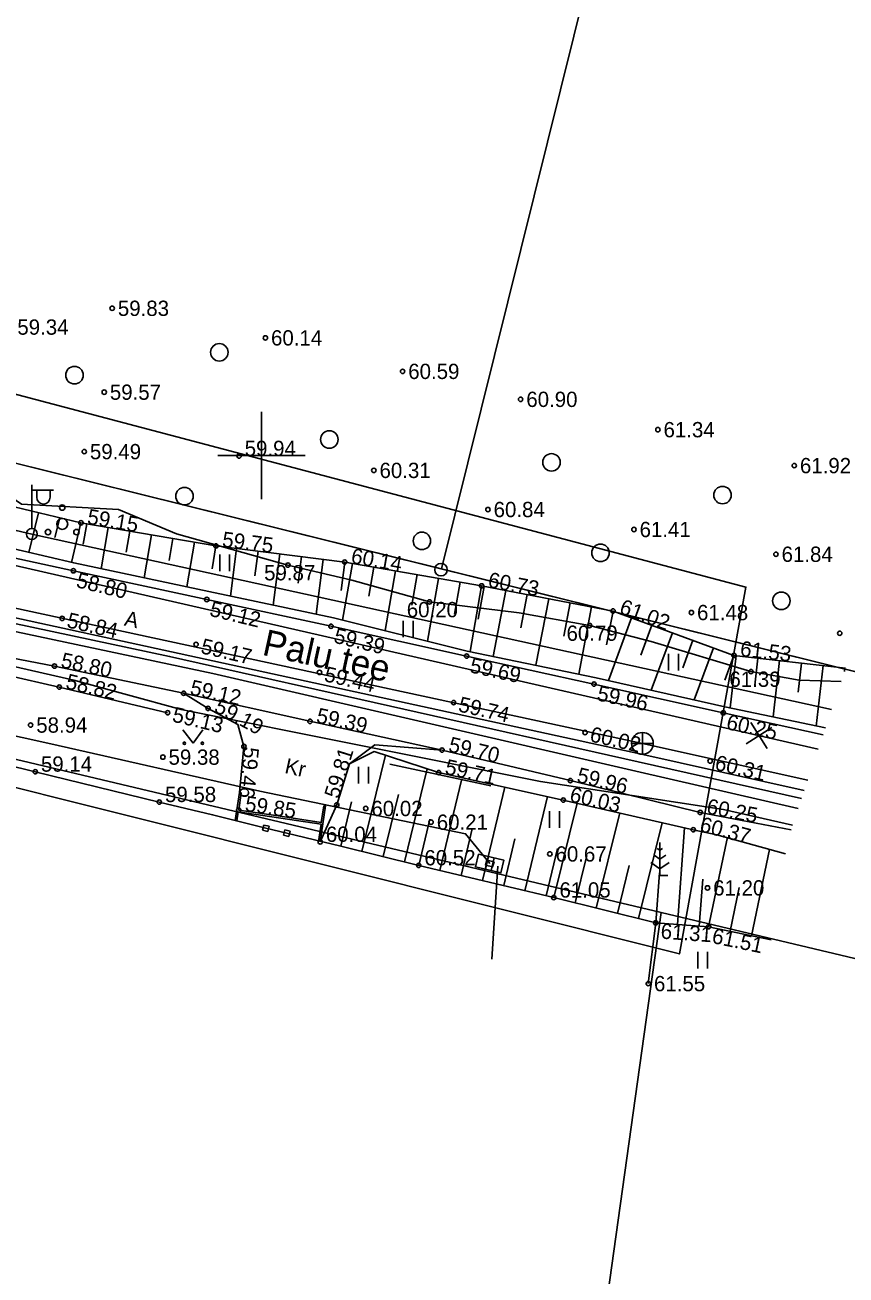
# Model space of a CAD drawing. Extents: x 640382 to 641045, y 6456422 to 6456709.
# Drawn here: x 640639.2 to 640676.8, y 6456562.5 to 6456619.7 of the extents above; entities that cross this region are included whole.
import ezdxf

# ---------------------------------------------------------------- set-up
doc = ezdxf.new("R2010")
doc.units = 0
for name, color, linetype in [('AED', 7, 'Continuous'), ('ELRAJATIS', 7, 'Continuous'), ('ELRAJATISMP', 7, 'Continuous'), ('HALJASTUS', 7, 'Continuous'), ('KKAEV', 7, 'Continuous'), ('KORGUS-EH2000', 7, 'Continuous'), ('KPKAABEL', 7, 'Continuous'), ('KTRASS', 7, 'Continuous'), ('MOOTPIIR', 7, 'Continuous'), ('MPKAABEL', 7, 'Continuous'), ('MPOHULIIN', 7, 'Continuous'), ('PIIR', 7, 'Continuous'), ('PIIRIMLEITUD', 7, 'Continuous'), ('POST', 7, 'Continuous'), ('PUU', 7, 'Continuous'), ('RELJEEF', 7, 'Continuous'), ('TEE', 7, 'Continuous'), ('VORK', 7, 'Continuous'), ('VTRASS', 7, 'Continuous')]:
    doc.layers.add(name, color=color, linetype=linetype)

msp = doc.modelspace()

# ---------------------------------------------------------------- linework, layer by layer
at = {"layer": 'AED'}
for p, q in [((640650.101, 6456583.087), (640650.042, 6456582.844)), ((640650.042, 6456582.844), (640650.285, 6456582.785)), ((640650.101, 6456583.087), (640650.344, 6456583.028)), ((640650.193, 6456582.936), (640651.156, 6456582.717)), ((640650.344, 6456583.028), (640650.285, 6456582.785)), ((640651.064, 6456582.868), (640651.005, 6456582.625)), ((640651.064, 6456582.868), (640651.307, 6456582.809)), ((640651.307, 6456582.809), (640651.248, 6456582.566)), ((640651.005, 6456582.625), (640651.248, 6456582.566))]:
    msp.add_line(p, q, dxfattribs=at)
for points in [[(640650.193, 6456582.936), (640647.759, 6456583.556), (640645.318, 6456584.137), (640639.638, 6456585.528), (640634.125, 6456586.878), (640632.034, 6456587.353)], [(640667.704, 6456575.828), (640668.044, 6456578.608), (640663.377, 6456579.765), (640657.193, 6456581.24), (640653.621, 6456582.115), (640651.156, 6456582.717)]]:
    msp.add_lwpolyline(points, dxfattribs=at)
at = {"layer": 'ELRAJATIS'}
msp.add_lwpolyline([(640660.319, 6456581.478), (640660.641, 6456581.4), (640660.577, 6456581.171), (640660.247, 6456581.25)], close=True, dxfattribs=at)
at = {"layer": 'ELRAJATISMP'}
for p, q in [((640660.384, 6456581.646), (640660.243, 6456581.066)), ((640660.648, 6456581.582), (640660.507, 6456581.002))]:
    msp.add_line(p, q, dxfattribs=at)
msp.add_lwpolyline([(640659.936, 6456581.755), (640661.097, 6456581.473), (640660.956, 6456580.893), (640659.795, 6456581.175)], close=True, dxfattribs=at)
at = {"layer": 'HALJASTUS'}
for p, q in [((640648.081, 6456595.462), (640648.081, 6456594.701)), ((640648.536, 6456595.462), (640648.536, 6456594.701)), ((640656.486, 6456592.44), (640656.486, 6456591.679)), ((640656.941, 6456592.44), (640656.941, 6456591.679)), ((640668.624, 6456590.929), (640668.624, 6456590.167)), ((640669.079, 6456590.929), (640669.079, 6456590.167)), ((640646.402, 6456587.439), (640646.865, 6456586.832)), ((640646.865, 6456586.832), (640647.311, 6456587.439)), ((640654.435, 6456585.748), (640654.435, 6456584.987)), ((640654.89, 6456585.748), (640654.89, 6456584.987)), ((640663.183, 6456583.724), (640663.183, 6456582.963)), ((640663.638, 6456583.724), (640663.638, 6456582.963)), ((640669.964, 6456577.281), (640669.964, 6456576.519)), ((640670.419, 6456577.281), (640670.419, 6456576.519))]:
    msp.add_line(p, q, dxfattribs=at)
msp.add_lwpolyline([(640609.971, 6456604.194), (640612.099, 6456604.695), (640613.775, 6456605.706), (640616.317, 6456607.195), (640620.03, 6456604.895), (640623.728, 6456604.269), (640628.193, 6456602.977), (640633.397, 6456599.834), (640636.308, 6456599.625), (640639.01, 6456597.769), (640643.448, 6456597.524), (640646.112, 6456596.412), (640651.203, 6456594.985), (640654.133, 6456594.289), (640657.686, 6456593.296), (640661.797, 6456592.794), (640665.015, 6456592.218), (640667.828, 6456591.489), (640672.401, 6456590.111), (640674.61, 6456589.719), (640676.528, 6456589.66)], dxfattribs=at)
for centre, radius in [((640648.064, 6456604.724), 0.4), ((640641.433, 6456603.677), 0.4), ((640653.1, 6456600.733), 0.4), ((640663.272, 6456599.685), 0.4), ((640646.469, 6456598.138), 0.4), ((640671.101, 6456598.188), 0.4), ((640657.339, 6456596.092), 0.4), ((640665.516, 6456595.544), 0.4), ((640673.793, 6456593.348), 0.4), ((640646.464, 6456586.832), 0.055), ((640647.293, 6456586.832), 0.055)]:
    msp.add_circle(centre, radius, dxfattribs=at)
at = {"layer": 'KKAEV'}
for p, q in [((640667.433, 6456586.324), (640667.433, 6456587.324)), ((640666.933, 6456586.824), (640667.933, 6456586.824))]:
    msp.add_line(p, q, dxfattribs=at)
msp.add_circle((640667.433, 6456586.824), 0.5, dxfattribs=at)
at = {"layer": 'KORGUS-EH2000'}
for centre in [(640643.16, 6456606.738), (640650.172, 6456605.385), (640656.454, 6456603.851), (640642.794, 6456602.9), (640661.859, 6456602.571), (640668.141, 6456601.183), (640641.881, 6456600.178), (640648.967, 6456599.977), (640655.139, 6456599.319), (640674.386, 6456599.538), (640660.362, 6456597.528), (640641.729, 6456596.918), (640667.045, 6456596.614), (640647.911, 6456595.86), (640673.546, 6456595.481), (640641.383, 6456594.723), (640651.203, 6456594.985), (640653.805, 6456595.122), (640660.072, 6456594.034), (640647.492, 6456593.409), (640657.686, 6456593.296), (640666.09, 6456592.883), (640640.869, 6456592.544), (640669.675, 6456592.813), (640653.178, 6456592.182), (640665.015, 6456592.218), (640676.468, 6456591.863), (640647.002, 6456591.356), (640659.386, 6456590.821), (640671.623, 6456590.852), (640640.518, 6456590.361), (640652.651, 6456590.074), (640672.401, 6456590.111), (640665.214, 6456589.539), (640640.74, 6456589.402), (640646.432, 6456589.12), (640647.549, 6456588.425), (640658.792, 6456588.692), (640645.699, 6456588.228), (640652.216, 6456587.833), (640671.133, 6456588.223), (640639.424, 6456587.663), (640664.809, 6456587.321), (640649.192, 6456586.682), (640645.48, 6456586.194), (640658.262, 6456586.518), (640670.534, 6456586.017), (640639.638, 6456585.528), (640658.104, 6456585.486), (640664.139, 6456585.12), (640645.318, 6456584.137), (640648.953, 6456583.772), (640653.443, 6456584.008), (640654.768, 6456583.844), (640663.811, 6456584.227), (640657.759, 6456583.217), (640670.08, 6456583.667), (640669.762, 6456582.871), (640652.683, 6456582.314), (640663.196, 6456581.763), (640657.193, 6456581.24), (640663.377, 6456579.765), (640670.413, 6456580.21), (640668.044, 6456578.608), (640670.467, 6456578.431), (640667.704, 6456575.828)]:
    msp.add_circle(centre, 0.1, dxfattribs=at)
at = {"layer": 'KPKAABEL'}
msp.add_lwpolyline([(640674.31, 6456583.079), (640671.15, 6456583.79), (640666.966, 6456584.436), (640662.769, 6456585.085), (640646.32, 6456588.38), (640641.403, 6456589.723), (640625.485, 6456593.349), (640610.734, 6456596.514), (640609.01, 6456596.884), (640608.32, 6456596.997)], dxfattribs=at)
at = {"layer": 'KTRASS'}
for p, q in [((640667.433, 6456586.824), (640635.169, 6456593.78)), ((640672.181, 6456586.81), (640673.366, 6456587.555)), ((640672.401, 6456587.775), (640673.146, 6456586.59)), ((640675.004, 6456585.138), (640667.433, 6456586.824))]:
    msp.add_line(p, q, dxfattribs=at)
for points in [[(640675.484, 6456586.563), (640663.792, 6456589.234), (640636.906, 6456595.376), (640609.332, 6456601.407)], [(640674.72, 6456584.296), (640667.237, 6456585.979), (640645.789, 6456590.801), (640619.848, 6456596.327), (640611.092, 6456598.181), (640608.707, 6456598.686)], [(640674.566, 6456583.837), (640667.138, 6456585.549), (640647.77, 6456590.015), (640618.267, 6456596.284), (640611.335, 6456597.743), (640608.622, 6456598.315)]]:
    msp.add_lwpolyline(points, dxfattribs=at)
at = {"layer": 'MOOTPIIR'}
msp.add_lwpolyline([(640614.097, 6456609.302), (640610.748, 6456591.805), (640669.13, 6456577.187), (640672.171, 6456593.98)], close=True, dxfattribs=at)
at = {"layer": 'MPKAABEL'}
msp.add_line((640660.811, 6456581.203), (640660.534, 6456576.945), dxfattribs=at)
msp.add_lwpolyline([(640660.446, 6456581.324), (640659.338, 6456582.69), (640649.918, 6456584.641), (640640.344, 6456586.809), (640630.734, 6456588.917), (640620.843, 6456591.137), (640611.173, 6456593.529), (640607.691, 6456594.255)], dxfattribs=at)
at = {"layer": 'MPOHULIIN'}
msp.add_lwpolyline([(640609.78, 6456603.359), (640639.481, 6456596.407), (640676.096, 6456588.379)], dxfattribs=at)
at = {"layer": 'PIIR'}
for points in [[(640622.67, 6456603.63), (640646.38, 6456698.94), (640666.54, 6456709.36), (640683.52, 6456705.18), (640685.76, 6456688.96), (640681.87, 6456689.95), (640658.23, 6456594.81)], [(640658.23, 6456594.81), (640681.87, 6456689.95), (640685.76, 6456688.96), (640689.21, 6456664.09), (640700.18, 6456584.39)], [(640575.55, 6456580.27), (640578.52, 6456600.38), (640668.29, 6456579.08), (640652.17, 6456463.69), (640565.96, 6456510.3), (640569.33, 6456534.16), (640572.56, 6456557.43)], [(640652.17, 6456463.69), (640668.29, 6456579.08), (640737.44, 6456562.66), (640733.65, 6456426.86), (640728.59, 6456422.41)]]:
    msp.add_lwpolyline(points, close=True, dxfattribs=at)
for points in [[(640561.79, 6456618.76), (640569.58, 6456616.83), (640581.8, 6456613.78), (640700.18, 6456584.39), (640739.08, 6456574.26), (640777, 6456565.36)], [(640903.04, 6456511.09), (640737.44, 6456562.66), (640668.29, 6456579.08), (640578.52, 6456600.38), (640556.84, 6456605.53)]]:
    msp.add_lwpolyline(points, dxfattribs=at)
at = {"layer": 'PIIRIMLEITUD'}
msp.add_circle((640658.212, 6456594.774), 0.285, dxfattribs=at)
at = {"layer": 'POST'}
for p, q in [((640639.481, 6456596.657), (640639.481, 6456598.657)), ((640639.481, 6456598.407), (640640.481, 6456598.407)), ((640639.707, 6456598.086), (640639.707, 6456598.407)), ((640640.32, 6456598.086), (640640.32, 6456598.407)), ((640639.481, 6456596.407), (640639.481, 6456596.407))]:
    msp.add_line(p, q, dxfattribs=at)
msp.add_circle((640639.481, 6456596.407), 0.25, dxfattribs=at)
msp.add_arc((640640.014, 6456598.086), 0.306, 180, 0, dxfattribs=at)
at = {"layer": 'PUU'}
for p, q in [((640668.237, 6456582.281), (640668.237, 6456580.781)), ((640668.237, 6456581.531), (640667.97, 6456581.709)), ((640668.237, 6456581.931), (640668.113, 6456582.014)), ((640668.361, 6456582.014), (640668.237, 6456581.931)), ((640668.504, 6456581.709), (640668.237, 6456581.531)), ((640667.813, 6456581.37), (640668.237, 6456581.088)), ((640668.237, 6456581.088), (640668.661, 6456581.37)), ((640668.597, 6456580.781), (640668.237, 6456580.781))]:
    msp.add_line(p, q, dxfattribs=at)
for centre, radius in [((640640.874, 6456597.618), 0.125), ((640640.874, 6456596.868), 0.25), ((640640.224, 6456596.493), 0.125), ((640641.524, 6456596.493), 0.125)]:
    msp.add_circle(centre, radius, dxfattribs=at)
at = {"layer": 'RELJEEF'}
for p, q in [((640639.783, 6456597.381), (640639.35, 6456595.559)), ((640640.756, 6456597.15), (640640.54, 6456596.241)), ((640641.729, 6456596.918), (640641.297, 6456595.105)), ((640641.997, 6456596.872), (640641.839, 6456595.947)), ((640642.983, 6456596.703), (640642.659, 6456594.815)), ((640643.968, 6456596.535), (640643.803, 6456595.571)), ((640644.954, 6456596.366), (640644.618, 6456594.401)), ((640645.94, 6456596.197), (640645.768, 6456595.196)), ((640646.925, 6456596.029), (640646.576, 6456593.987)), ((640647.911, 6456595.86), (640647.733, 6456594.82)), ((640648.844, 6456595.743), (640648.571, 6456593.566)), ((640649.836, 6456595.619), (640649.695, 6456594.489)), ((640650.828, 6456595.495), (640650.535, 6456593.154)), ((640651.82, 6456595.37), (640651.669, 6456594.159)), ((640652.813, 6456595.246), (640652.499, 6456592.741)), ((640653.805, 6456595.122), (640653.643, 6456593.824)), ((640654.16, 6456595.06), (640653.711, 6456592.47)), ((640655.146, 6456594.889), (640654.915, 6456593.558)), ((640656.131, 6456594.718), (640655.657, 6456591.986)), ((640657.116, 6456594.547), (640656.873, 6456593.145)), ((640658.101, 6456594.376), (640657.602, 6456591.501)), ((640659.087, 6456594.205), (640658.831, 6456592.732)), ((640660.072, 6456594.034), (640659.549, 6456591.023)), ((640660.197, 6456594.01), (640659.91, 6456592.509)), ((640661.179, 6456593.822), (640660.602, 6456590.805)), ((640662.161, 6456593.634), (640661.871, 6456592.118)), ((640663.143, 6456593.447), (640662.561, 6456590.399)), ((640664.126, 6456593.259), (640663.833, 6456591.727)), ((640665.108, 6456593.071), (640664.519, 6456589.993)), ((640666.09, 6456592.883), (640665.794, 6456591.335)), ((640666.929, 6456592.575), (640665.875, 6456589.702)), ((640667.868, 6456592.23), (640667.363, 6456590.855)), ((640668.807, 6456591.886), (640667.842, 6456589.258)), ((640669.745, 6456591.541), (640669.286, 6456590.289)), ((640670.684, 6456591.197), (640669.81, 6456588.814)), ((640671.623, 6456590.852), (640671.208, 6456589.722)), ((640671.73, 6456590.84), (640671.457, 6456588.446)), ((640672.723, 6456590.727), (640672.581, 6456589.483)), ((640673.717, 6456590.613), (640673.422, 6456588.032)), ((640674.71, 6456590.5), (640674.558, 6456589.162)), ((640675.704, 6456590.387), (640675.388, 6456587.618)), ((640676.697, 6456590.273), (640676.678, 6456590.107)), ((640654.592, 6456581.877), (640655.67, 6456586.277)), ((640656.535, 6456581.401), (640657.577, 6456585.657)), ((640658.166, 6456581.008), (640659.152, 6456585.145)), ((640655.564, 6456581.639), (640656.261, 6456584.488)), ((640660.111, 6456580.544), (640661.131, 6456584.818)), ((640662.057, 6456580.08), (640663.084, 6456584.387)), ((640653.621, 6456582.115), (640654.119, 6456584.149)), ((640663.377, 6456579.765), (640664.447, 6456584.082)), ((640657.193, 6456581.24), (640657.696, 6456583.348)), ((640665.318, 6456579.284), (640666.398, 6456583.638)), ((640659.138, 6456580.776), (640659.646, 6456582.905)), ((640667.259, 6456578.802), (640668.345, 6456583.182)), ((640669.041, 6456578.535), (640669.364, 6456582.958)), ((640661.084, 6456580.312), (640661.596, 6456582.457)), ((640670.467, 6456578.431), (640671.328, 6456582.527)), ((640663.029, 6456579.848), (640663.545, 6456582.009)), ((640664.348, 6456579.524), (640664.885, 6456581.692)), ((640672.424, 6456578.02), (640673.256, 6456581.974)), ((640666.289, 6456579.043), (640666.831, 6456581.229)), ((640668.044, 6456578.608), (640668.211, 6456580.891)), ((640670.039, 6456578.462), (640670.195, 6456580.602)), ((640671.446, 6456578.225), (640671.867, 6456580.232))]:
    msp.add_line(p, q, dxfattribs=at)
for points in [[(640676.733, 6456590.269), (640671.623, 6456590.852), (640666.09, 6456592.883), (640660.072, 6456594.034), (640653.805, 6456595.122), (640647.911, 6456595.86), (640641.729, 6456596.918), (640635.987, 6456598.285), (640630.332, 6456599.459), (640624.433, 6456600.582), (640618.893, 6456602.018), (640613.143, 6456603.323), (640609.896, 6456603.866)], [(640609.529, 6456602.268), (640612.635, 6456601.564), (640618.425, 6456600.274), (640624.182, 6456598.858), (640629.845, 6456597.684), (640635.507, 6456596.455), (640641.401, 6456595.081), (640647.589, 6456593.773), (640653.291, 6456592.574), (640659.413, 6456591.051), (640665.313, 6456589.829), (640671.204, 6456588.499), (640675.81, 6456587.529)], [(640673.987, 6456581.774), (640670.842, 6456582.634), (640669.762, 6456582.871), (640663.811, 6456584.227), (640658.104, 6456585.486), (640655.152, 6456586.446), (640654.032, 6456585.894)], [(640668.044, 6456578.608), (640670.467, 6456578.431), (640673.332, 6456577.829)]]:
    msp.add_lwpolyline(points, dxfattribs=at)
at = {"layer": 'TEE'}
msp.add_line((640660.495, 6456584.883), (640655.87, 6456585.875), dxfattribs=at)
for points in [[(640609.434, 6456601.853), (640612.503, 6456601.172), (640618.302, 6456599.719), (640624.102, 6456598.535), (640629.766, 6456597.21), (640635.411, 6456596.017), (640641.383, 6456594.723), (640647.492, 6456593.409), (640653.178, 6456592.182), (640659.386, 6456590.821), (640665.214, 6456589.539), (640671.133, 6456588.223), (640675.706, 6456587.222)], [(640674.237, 6456582.862), (640670.08, 6456583.667), (640664.139, 6456585.12), (640658.262, 6456586.518), (640652.216, 6456587.833), (640646.432, 6456589.12), (640640.518, 6456590.361), (640634.551, 6456591.498), (640628.935, 6456592.922), (640623.174, 6456594.227), (640617.512, 6456595.277), (640611.319, 6456596.572), (640608.374, 6456597.232)], [(640645.699, 6456588.228), (640640.74, 6456589.402), (640635.92, 6456590.492)], [(640648.985, 6456584.576), (640649.192, 6456586.682), (640648.911, 6456587.689), (640647.549, 6456588.425), (640646.432, 6456589.12)], [(640652.683, 6456582.314), (640653.443, 6456584.008), (640654.032, 6456585.894), (640655.188, 6456586.759), (640658.262, 6456586.518)], [(640648.794, 6456583.289), (640648.985, 6456584.576), (640649.062, 6456584.566), (640648.953, 6456583.772), (640650.758, 6456583.502), (640652.734, 6456583.2), (640652.85, 6456583.963), (640652.926, 6456583.96), (640652.683, 6456582.314)], [(640648.87, 6456583.278), (640648.932, 6456583.697), (640652.725, 6456583.123), (640652.607, 6456582.325)]]:
    msp.add_lwpolyline(points, dxfattribs=at)
at = {"layer": 'VORK'}
for p, q in [((640650, 6456602), (640650, 6456598)), ((640648, 6456600), (640652, 6456600))]:
    msp.add_line(p, q, dxfattribs=at)
at = {"layer": 'VTRASS'}
msp.add_lwpolyline([(640674.846, 6456584.669), (640667.321, 6456586.352), (640635.555, 6456593.258), (640635.039, 6456593.37), (640611.485, 6456598.457), (640608.789, 6456599.039)], dxfattribs=at)

# ---------------------------------------------------------------- texts
at = {"layer": 'KORGUS-EH2000'}
for s, p in [(' 59.83', (640643.16, 6456606.388)), (' 59.34', (640638.558, 6456605.529)), (' 60.14', (640650.172, 6456605.035)), (' 60.59', (640656.454, 6456603.501)), (' 59.57', (640642.794, 6456602.55)), (' 60.90', (640661.859, 6456602.221)), (' 61.34', (640668.141, 6456600.833)), (' 59.49', (640641.881, 6456599.828)), (' 59.94', (640648.967, 6456599.977)), (' 61.92', (640674.386, 6456599.188)), (' 60.31', (640655.139, 6456598.969)), (' 60.84', (640660.362, 6456597.178)), (' 61.41', (640667.045, 6456596.264)), (' 61.84', (640673.546, 6456595.131)), (' 59.87', (640649.856, 6456594.285)), (' 60.20', (640656.386, 6456592.596)), (' 61.48', (640669.675, 6456592.463)), (' 60.79', (640663.7, 6456591.518)), (' 61.39', (640671.156, 6456589.411)), (' 58.94', (640639.424, 6456587.313)), (' 59.14', (640639.638, 6456585.528)), (' 59.38', (640645.48, 6456585.844)), (' 59.58', (640645.318, 6456584.137)), (' 60.02', (640654.768, 6456583.494)), (' 60.21', (640657.759, 6456582.867)), (' 60.04', (640652.683, 6456582.314)), (' 60.67', (640663.196, 6456581.413)), (' 60.52', (640657.193, 6456581.24)), (' 61.05', (640663.377, 6456579.765)), (' 61.20', (640670.413, 6456579.86)), (' 61.55', (640667.704, 6456575.478))]:
    msp.add_text(s, height=0.7, dxfattribs=at).set_placement(p)
for s, rotation, p in [(' 59.15', 350.2884, (640641.729, 6456596.918)), (' 59.75', 352.863, (640647.911, 6456595.86)), (' 60.14', 350.1512, (640653.805, 6456595.122)), (' 58.80', 346.454, (640641.219, 6456594.042)), (' 60.73', 349.1724, (640660.072, 6456594.034)), (' 59.12', 346.454, (640647.328, 6456592.728)), (' 61.02', 339.8433, (640666.09, 6456592.883)), (' 58.84', 347.0491, (640640.791, 6456592.203)), (' 59.39', 346.454, (640653.014, 6456591.501)), (' 59.17', 347.0491, (640646.924, 6456591.015)), (' 61.53', 353.494, (640671.623, 6456590.852)), (' 58.80', 348.1489, (640640.518, 6456590.361)), (' 59.69', 347.5941, (640659.236, 6456590.137)), (' 59.44', 347.164, (640652.573, 6456589.733)), (' 58.82', 346.6809, (640640.74, 6456589.402)), (' 59.12', 347.4555, (640646.432, 6456589.12)), (' 59.74', 347.164, (640658.714, 6456588.351)), (' 59.96', 347.5941, (640665.064, 6456588.855)), (' 59.13', 346.6809, (640645.618, 6456587.887)), (' 59.19', 331.614, (640647.549, 6456588.425)), (' 59.39', 347.7293, (640652.216, 6456587.833)), (' 60.25', 347.5941, (640670.983, 6456587.539)), (' 60.02', 347.164, (640664.731, 6456586.98)), (' 59.70', 346.6194, (640658.262, 6456586.518)), ('59.46', 264.3864, (640649.192, 6456586.682)), (' 59.81', 72.6564, (640653.443, 6456584.008)), (' 59.71', 347.5595, (640658.104, 6456585.486)), (' 60.31', 347.164, (640670.456, 6456585.676)), (' 59.96', 346.2569, (640664.139, 6456585.12)), (' 59.85', 351.4925, (640648.953, 6456583.772)), (' 60.03', 347.1637, (640663.811, 6456584.227)), (' 60.25', 349.036, (640670.08, 6456583.667)), (' 60.37', 345.3412, (640669.762, 6456582.871)), (' 61.31', 355.822, (640667.993, 6456577.91)), (' 61.51', 348.1272, (640670.323, 6456577.746))]:
    msp.add_text(s, height=0.7, rotation=rotation, dxfattribs=at).set_placement(p)
at = {"layer": 'TEE'}
for s, height, p in [('A', 0.7, (640643.679, 6456592.223)), ('Palu tee', 1.2, (640649.981, 6456590.885)), ('Kr', 0.7, (640651.02, 6456585.472))]:
    msp.add_text(s, height=height, rotation=347.6546, dxfattribs=at).set_placement(p)

doc.saveas('drawing.dxf')
